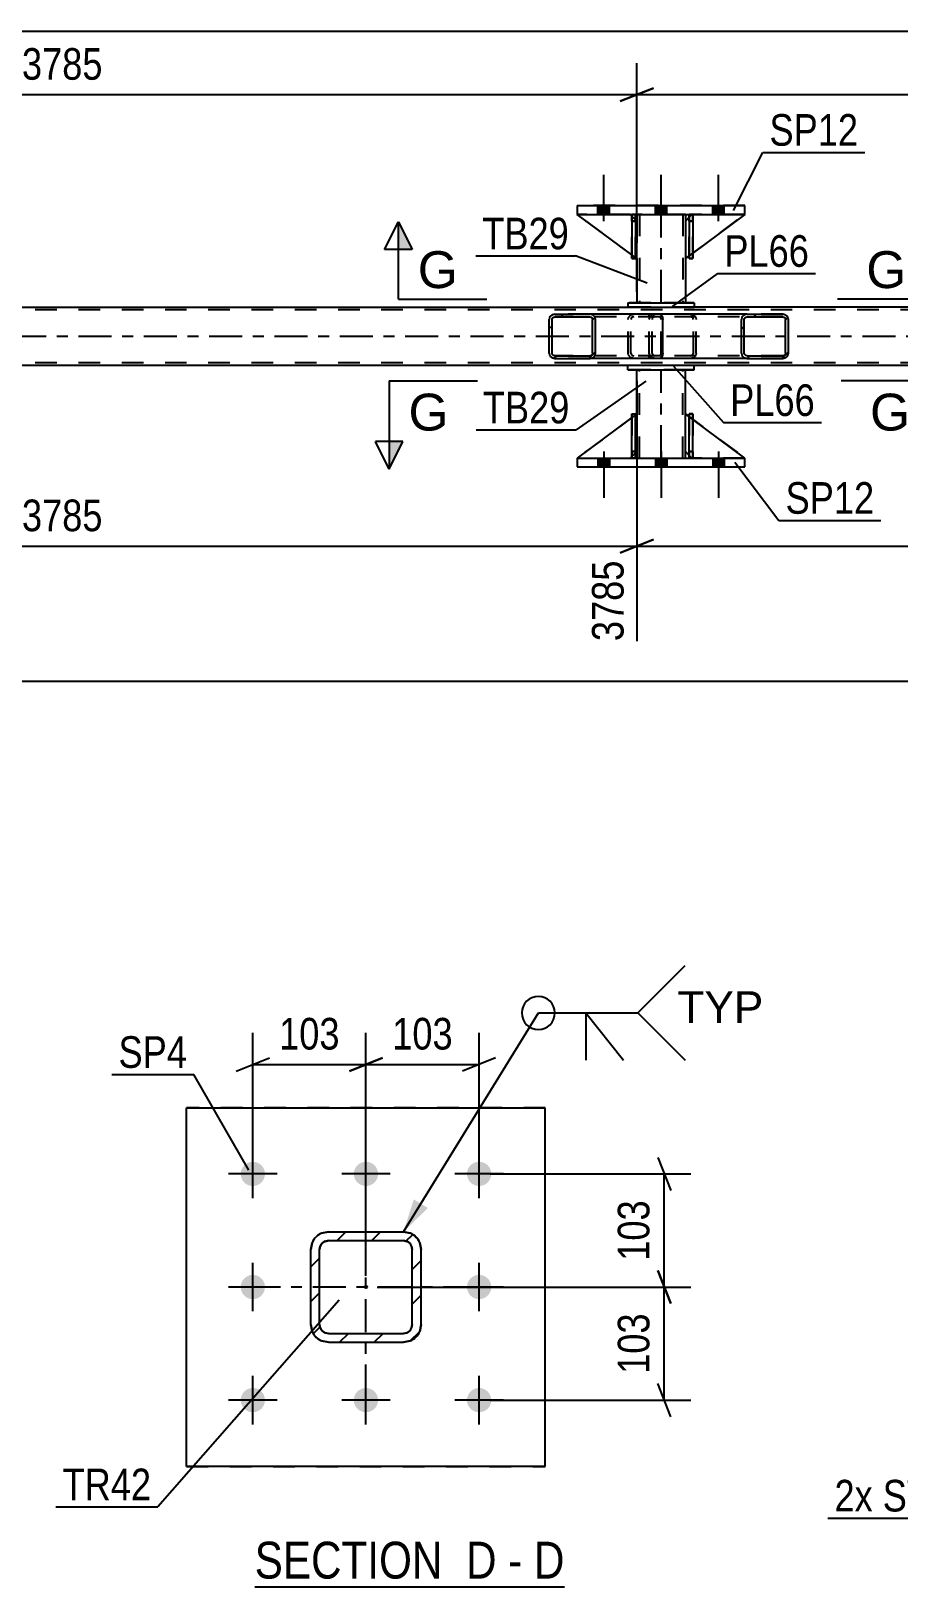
# Model space of a CAD drawing. Header units: millimetres. Extents: x 0 to 841, y 0 to 594.
# Drawn here: x 98.9 to 177.6, y 152.2 to 293.2 of the extents above; entities that cross this region are included whole.
import ezdxf

# ---------------------------------------------------------------- set-up
doc = ezdxf.new("R2010")
doc.units = ezdxf.units.MM
doc.linetypes.add('DXK_LINE_DOT2', pattern=[3.9198, 1.9599, -1.9599])
doc.linetypes.add('DXK_LINE_DOT3', pattern=[5.9187, 2.979, -0.9799, 0.9799, -0.9799])
doc.styles.add('Arial', font='arial.ttf', dxfattribs={"height": 0.2})
doc.styles.add('Arial Narrow', font='ARIALN.TTF', dxfattribs={"height": 0.2})

# ---------------------------------------------------------------- blocks, each defined once
blk = doc.blocks.new('Unknown-232924665-14 - 5105')
at = {"color": 6, "linetype": 'Continuous'}
blk.add_line((119.19, 152.22), (147.26, 152.22), dxfattribs=at)
at = {"color": 0, "linetype": 'Continuous'}
for points in [[(137.29, 152.97), (137.29, 156.47), (119.19, 156.47), (119.19, 152.97)], [(141.11, 152.97), (141.11, 156.47), (138.34, 156.47), (138.34, 152.97)], [(143.44, 152.97), (143.44, 156.47), (142.16, 156.47), (142.16, 152.97)], [(147.26, 152.97), (147.26, 156.47), (144.49, 156.47), (144.49, 152.97)]]:
    blk.add_wipeout(points, dxfattribs=at)
at = {"color": 7, "linetype": 'Continuous', "style": 'Arial Narrow'}
for s, p in [('SECTION ', (119.19, 152.97)), ('D', (138.34, 152.97)), ('D', (144.49, 152.97)), ('-', (142.16, 152.97))]:
    blk.add_text(s, height=3.34, dxfattribs=at).set_placement(p)
blk = doc.blocks.new('Bolt-232924665-3482 - 3479')
at = {"linetype": 'Continuous'}
for points in [[(151.33, 254.5), (150.29, 254.5), (150.29, 253.7), (151.33, 253.7)], [(151.33, 254.5), (150.29, 254.5), (150.29, 253.7), (151.33, 253.7)], [(151.33, 254.5), (150.29, 254.5), (150.29, 253.7), (151.33, 253.7)], [(156.53, 254.5), (155.49, 254.5), (155.49, 253.7), (156.53, 253.7)], [(156.53, 254.5), (155.49, 254.5), (155.49, 253.7), (156.53, 253.7)], [(161.73, 254.5), (160.69, 254.5), (160.69, 253.7), (161.73, 253.7)], [(161.73, 254.5), (160.69, 254.5), (160.69, 253.7), (161.73, 253.7)], [(161.73, 254.5), (160.69, 254.5), (160.69, 253.7), (161.73, 253.7)]]:
    blk.add_hatch(color=1, dxfattribs=at).paths.add_polyline_path(points)
at = {"color": 1, "linetype": 'Continuous'}
for p, q in [((150.29, 254.5), (150.29, 253.7)), ((150.29, 254.5), (150.29, 253.7)), ((150.29, 254.5), (150.29, 253.7)), ((150.81, 255.1), (150.81, 250.9)), ((150.81, 255.1), (150.81, 250.9)), ((150.81, 255.1), (150.81, 250.9)), ((151.33, 254.5), (151.33, 253.7)), ((151.33, 254.5), (151.33, 253.7)), ((151.33, 254.5), (151.33, 253.7)), ((155.49, 254.5), (155.49, 253.7)), ((155.49, 254.5), (155.49, 253.7)), ((156.01, 255.1), (156.01, 250.9)), ((156.01, 255.1), (156.01, 250.9)), ((156.53, 254.5), (156.53, 253.7)), ((156.53, 254.5), (156.53, 253.7)), ((160.69, 254.5), (160.69, 253.7)), ((160.69, 254.5), (160.69, 253.7)), ((160.69, 254.5), (160.69, 253.7)), ((161.21, 255.1), (161.21, 250.9)), ((161.21, 255.1), (161.21, 250.9)), ((161.21, 255.1), (161.21, 250.9)), ((161.73, 254.5), (161.73, 253.7)), ((161.73, 254.5), (161.73, 253.7)), ((161.73, 254.5), (161.73, 253.7))]:
    blk.add_line(p, q, dxfattribs=at)
blk = doc.blocks.new('Bolt-232924665-3483 - 3479')
at = {"linetype": 'Continuous'}
for points in [[(150.29, 276.58), (151.33, 276.58), (151.33, 277.38), (150.29, 277.38)], [(150.29, 276.58), (151.33, 276.58), (151.33, 277.38), (150.29, 277.38)], [(150.29, 276.58), (151.33, 276.58), (151.33, 277.38), (150.29, 277.38)], [(155.49, 276.58), (156.53, 276.58), (156.53, 277.38), (155.49, 277.38)], [(155.49, 276.58), (156.53, 276.58), (156.53, 277.38), (155.49, 277.38)], [(160.69, 276.58), (161.73, 276.58), (161.73, 277.38), (160.69, 277.38)], [(160.69, 276.58), (161.73, 276.58), (161.73, 277.38), (160.69, 277.38)], [(160.69, 276.58), (161.73, 276.58), (161.73, 277.38), (160.69, 277.38)]]:
    blk.add_hatch(color=1, dxfattribs=at).paths.add_polyline_path(points)
at = {"color": 1, "linetype": 'Continuous'}
for p, q in [((150.81, 275.98), (150.81, 280.18)), ((150.81, 275.98), (150.81, 280.18)), ((150.81, 275.98), (150.81, 280.18)), ((156.01, 275.98), (156.01, 280.18)), ((156.01, 275.98), (156.01, 280.18)), ((161.21, 275.98), (161.21, 280.18)), ((161.21, 275.98), (161.21, 280.18)), ((161.21, 275.98), (161.21, 280.18)), ((150.29, 276.58), (150.29, 277.38)), ((150.29, 276.58), (150.29, 277.38)), ((150.29, 276.58), (150.29, 277.38)), ((151.33, 276.58), (151.33, 277.38)), ((151.33, 276.58), (151.33, 277.38)), ((151.33, 276.58), (151.33, 277.38)), ((155.49, 276.58), (155.49, 277.38)), ((155.49, 276.58), (155.49, 277.38)), ((156.53, 276.58), (156.53, 277.38)), ((156.53, 276.58), (156.53, 277.38)), ((160.69, 276.58), (160.69, 277.38)), ((160.69, 276.58), (160.69, 277.38)), ((160.69, 276.58), (160.69, 277.38)), ((161.73, 276.58), (161.73, 277.38)), ((161.73, 276.58), (161.73, 277.38)), ((161.73, 276.58), (161.73, 277.38))]:
    blk.add_line(p, q, dxfattribs=at)
blk = doc.blocks.new('Part-232924665-3693 - 3479')
at = {"linetype": 'Continuous'}
h = blk.add_hatch(dxfattribs=at)
h.set_pattern_fill('', scale=0.7, style=0, pattern_type=0)
h.set_pattern_definition([(45, (167.5049, 267.2436), (-1.57154, 1.57154), [])])
h.paths.add_polyline_path([(167.54, 267.06), (167.5, 267.24), (167.39, 267.4), (167.23, 267.5), (167.03, 267.54), (163.8, 267.54), (163.6, 267.5), (163.44, 267.4), (163.33, 267.24), (163.29, 267.06), (163.29, 264.02), (163.33, 263.84), (163.44, 263.68), (163.6, 263.58), (163.8, 263.54), (167.03, 263.54), (167.23, 263.58), (167.39, 263.68), (167.5, 263.84), (167.54, 264.02)])
h.paths.add_polyline_path([(167.27, 263.93), (167.21, 263.85), (167.13, 263.8), (167.03, 263.78), (163.8, 263.78), (163.7, 263.8), (163.62, 263.85), (163.56, 263.93), (163.54, 264.02), (163.54, 267.06), (163.56, 267.15), (163.62, 267.23), (163.7, 267.28), (163.8, 267.3), (167.03, 267.3), (167.13, 267.28), (167.21, 267.23), (167.27, 267.15), (167.29, 267.06), (167.29, 264.02)])
at = {"color": 7, "linetype": 'DXK_LINE_DOT2'}
for p, q in [((154.94, 267.06), (154.98, 267.24)), ((154.94, 264.02), (154.94, 267.06)), ((155.21, 267.15), (155.19, 267.06)), ((155.19, 264.02), (155.19, 267.06)), ((155.27, 267.23), (155.21, 267.15)), ((155.25, 267.5), (155.45, 267.54)), ((155.35, 267.28), (155.27, 267.23)), ((155.45, 267.3), (155.35, 267.28)), ((155.89, 267.54), (155.45, 267.54)), ((167.03, 267.3), (155.45, 267.3)), ((158.68, 267.54), (158.88, 267.5)), ((158.78, 267.28), (158.68, 267.3)), ((158.86, 267.23), (158.78, 267.28)), ((158.92, 267.15), (158.86, 267.23)), ((158.94, 267.06), (158.92, 267.15)), ((158.94, 264.02), (158.94, 267.06)), ((159.16, 267.24), (159.19, 267.06)), ((159.19, 264.02), (159.19, 267.06)), ((167.03, 267.54), (163.8, 267.54)), ((154.98, 263.84), (154.94, 264.02)), ((155.19, 264.02), (155.21, 263.93)), ((155.21, 263.93), (155.27, 263.85)), ((155.27, 263.85), (155.35, 263.8)), ((155.35, 263.8), (155.45, 263.78)), ((167.03, 263.78), (155.45, 263.78)), ((158.68, 263.78), (158.78, 263.8)), ((158.78, 263.8), (158.86, 263.85)), ((158.86, 263.85), (158.92, 263.93)), ((158.92, 263.93), (158.94, 264.02)), ((159.19, 264.02), (159.16, 263.84)), ((155.45, 263.54), (155.25, 263.58)), ((155.89, 263.54), (155.45, 263.54)), ((158.88, 263.58), (158.68, 263.54)), ((167.03, 263.54), (163.8, 263.54))]:
    blk.add_line(p, q, dxfattribs=at)
at = {"color": 2, "linetype": 'Continuous'}
for p, q in [((163.8, 267.54), (155.89, 267.54)), ((163.33, 267.24), (163.29, 267.06)), ((163.29, 264.02), (163.29, 267.06)), ((163.54, 267.06), (163.56, 267.15)), ((163.54, 264.02), (163.54, 267.06)), ((163.56, 267.15), (163.62, 267.23)), ((163.8, 267.54), (163.6, 267.5)), ((163.62, 267.23), (163.7, 267.28)), ((163.7, 267.28), (163.8, 267.3)), ((163.8, 267.54), (167.03, 267.54)), ((163.8, 267.3), (167.03, 267.3)), ((167.23, 267.5), (167.03, 267.54)), ((167.03, 267.3), (167.13, 267.28)), ((167.13, 267.28), (167.21, 267.23)), ((167.21, 267.23), (167.27, 267.15)), ((167.27, 267.15), (167.29, 267.06)), ((167.29, 264.02), (167.29, 267.06)), ((167.54, 267.06), (167.5, 267.24)), ((167.54, 264.02), (167.54, 267.06)), ((163.29, 264.02), (163.33, 263.84)), ((163.56, 263.93), (163.54, 264.02)), ((163.62, 263.85), (163.56, 263.93)), ((163.7, 263.8), (163.62, 263.85)), ((163.8, 263.78), (163.7, 263.8)), ((163.8, 263.78), (167.03, 263.78)), ((167.13, 263.8), (167.03, 263.78)), ((167.21, 263.85), (167.13, 263.8)), ((167.27, 263.93), (167.21, 263.85)), ((167.29, 264.02), (167.27, 263.93)), ((167.5, 263.84), (167.54, 264.02)), ((163.8, 263.54), (155.89, 263.54)), ((163.6, 263.58), (163.8, 263.54)), ((163.8, 263.54), (167.03, 263.54)), ((167.03, 263.54), (167.23, 263.58))]:
    blk.add_line(p, q, dxfattribs=at)
at = {"color": 7, "linetype": 'DXK_LINE_DOT2'}
for centre, start, end in [((155.43, 267.04), 110.7583, 155.68), ((158.7, 267.04), 24.32, 69.2417), ((155.43, 264.04), 204.32, 249.2417), ((158.7, 264.04), 290.7583, 335.68)]:
    blk.add_arc(centre, 0.496, start, end, dxfattribs=at)
at = {"color": 2, "linetype": 'Continuous'}
for centre, start, end in [((163.78, 267.04), 110.7583, 155.68), ((167.05, 267.04), 24.32, 69.2417), ((163.78, 264.04), 204.32, 249.2417), ((167.05, 264.04), 290.7583, 335.68)]:
    blk.add_arc(centre, 0.496, start, end, dxfattribs=at)
blk = doc.blocks.new('Part-232924665-3573 - 3479')
at = {"color": 2, "linetype": 'Continuous'}
for p, q in [((61.8, 268.18), (153.01, 268.18)), ((323.28, 268.18), (159.01, 268.18)), ((578.69, 262.9), (61.8, 262.9))]:
    blk.add_line(p, q, dxfattribs=at)
at = {"color": 7, "linetype": 'DXK_LINE_DOT2'}
for p, q in [((724.51, 267.94), (61.8, 267.94)), ((159.01, 268.18), (153.01, 268.18)), ((724.51, 263.14), (61.8, 263.14))]:
    blk.add_line(p, q, dxfattribs=at)
at = {"color": 7, "linetype": 'DXK_LINE_DOT3'}
blk.add_line((61.8, 265.54), (724.17, 265.54), dxfattribs=at)
blk = doc.blocks.new('Part-232924665-3684 - 3479')
at = {"color": 7, "linetype": 'DXK_LINE_DOT2'}
for p, q in [((153.36, 275.98), (153.36, 276.58)), ((153.36, 276.58), (153.36, 276.58)), ((153.36, 276.58), (153.36, 272.58)), ((153.68, 276.58), (153.36, 276.58)), ((153.68, 275.98), (153.68, 276.58)), ((153.68, 272.58), (153.68, 276.58)), ((153.36, 272.58), (153.36, 275.98)), ((153.36, 275.98), (153.68, 275.98)), ((153.68, 275.98), (153.68, 272.58)), ((153.36, 272.58), (153.68, 272.58))]:
    blk.add_line(p, q, dxfattribs=at)
blk = doc.blocks.new('Part-232924665-3685 - 3479')
at = {"color": 2, "linetype": 'Continuous'}
for p, q in [((158.88, 276.58), (158.56, 276.58)), ((158.56, 276.58), (158.56, 272.58)), ((158.88, 276.58), (158.88, 276.58)), ((158.88, 276.58), (158.88, 272.58)), ((158.88, 272.58), (158.56, 272.58))]:
    blk.add_line(p, q, dxfattribs=at)
at = {"color": 7, "linetype": 'DXK_LINE_DOT2'}
for p, q in [((158.56, 275.98), (158.56, 276.58)), ((158.88, 275.98), (158.88, 276.58)), ((158.88, 276.58), (158.88, 276.58)), ((158.88, 275.98), (158.56, 275.98)), ((158.56, 275.98), (158.56, 272.58)), ((158.88, 272.58), (158.88, 275.98))]:
    blk.add_line(p, q, dxfattribs=at)
blk = doc.blocks.new('Part-232924665-3686 - 3479')
at = {"color": 2, "linetype": 'Continuous'}
for p, q in [((153.68, 276.58), (153.36, 276.58)), ((153.36, 276.58), (153.36, 272.58)), ((153.68, 276.58), (153.68, 276.58)), ((153.68, 276.58), (153.68, 272.58)), ((153.68, 272.58), (153.36, 272.58))]:
    blk.add_line(p, q, dxfattribs=at)
at = {"color": 7, "linetype": 'DXK_LINE_DOT2'}
for p, q in [((153.36, 275.98), (153.36, 276.58)), ((153.68, 275.98), (153.68, 276.58)), ((153.68, 276.58), (153.68, 276.58)), ((153.68, 275.98), (153.36, 275.98)), ((153.36, 275.98), (153.36, 272.58)), ((153.68, 272.58), (153.68, 275.98))]:
    blk.add_line(p, q, dxfattribs=at)
blk = doc.blocks.new('Part-232924665-3687 - 3479')
at = {"color": 7, "linetype": 'DXK_LINE_DOT2'}
for p, q in [((153.81, 272.58), (148.41, 276.58)), ((148.41, 276.58), (153.21, 276.58)), ((153.21, 276.58), (153.81, 275.98)), ((153.81, 275.98), (153.21, 276.58)), ((153.81, 275.98), (153.81, 272.58)), ((153.81, 275.98), (153.81, 275.98)), ((153.81, 275.98), (153.81, 272.58))]:
    blk.add_line(p, q, dxfattribs=at)
blk = doc.blocks.new('Part-232924665-3688 - 3479')
at = {"color": 2, "linetype": 'Continuous'}
for p, q in [((153.36, 272.91), (148.41, 276.58)), ((153.36, 276.43), (153.21, 276.58)), ((153.81, 275.98), (153.68, 276.11)), ((153.81, 275.98), (153.81, 275.98)), ((153.81, 272.58), (153.81, 275.98)), ((153.68, 272.67), (153.81, 272.58)), ((153.81, 272.58), (153.81, 272.58))]:
    blk.add_line(p, q, dxfattribs=at)
at = {"color": 7, "linetype": 'DXK_LINE_DOT2'}
for p, q in [((153.21, 276.58), (148.41, 276.58)), ((153.21, 276.58), (153.81, 275.98)), ((153.68, 276.11), (153.36, 276.43)), ((153.81, 275.98), (153.81, 272.58)), ((153.68, 272.67), (153.36, 272.91))]:
    blk.add_line(p, q, dxfattribs=at)
blk = doc.blocks.new('Part-232924665-3689 - 3479')
at = {"color": 7, "linetype": 'DXK_LINE_DOT2'}
for p, q in [((158.81, 276.58), (158.21, 275.98)), ((158.21, 272.58), (163.61, 276.58)), ((163.61, 276.58), (158.81, 276.58)), ((158.21, 275.98), (158.21, 272.58))]:
    blk.add_line(p, q, dxfattribs=at)
blk = doc.blocks.new('Part-232924665-3695 - 3479')
at = {"linetype": 'Continuous'}
h = blk.add_hatch(dxfattribs=at)
h.set_pattern_fill('', scale=0.7, style=0, pattern_type=0)
h.set_pattern_definition([(45, (150.0266, 267.2436), (-1.57154, 1.57154), [])])
h.paths.add_polyline_path([(150.06, 267.06), (150.03, 267.24), (149.92, 267.4), (149.75, 267.5), (149.56, 267.54), (146.38, 267.54), (146.19, 267.5), (146.02, 267.4), (145.91, 267.24), (145.88, 267.06), (145.88, 264.02), (145.91, 263.84), (146.02, 263.68), (146.19, 263.58), (146.38, 263.54), (149.56, 263.54), (149.75, 263.58), (149.92, 263.68), (150.03, 263.84), (150.06, 264.02)])
h.paths.add_polyline_path([(149.79, 263.93), (149.74, 263.85), (149.66, 263.8), (149.56, 263.78), (146.38, 263.78), (146.28, 263.8), (146.2, 263.85), (146.15, 263.93), (146.13, 264.02), (146.13, 267.06), (146.15, 267.15), (146.2, 267.23), (146.28, 267.28), (146.38, 267.3), (149.56, 267.3), (149.66, 267.28), (149.74, 267.23), (149.79, 267.15), (149.81, 267.06), (149.81, 264.02)])
at = {"color": 2, "linetype": 'Continuous'}
for p, q in [((145.91, 267.24), (145.88, 267.06)), ((145.88, 264.02), (145.88, 267.06)), ((146.13, 267.06), (146.15, 267.15)), ((146.13, 264.02), (146.13, 267.06)), ((146.15, 267.15), (146.2, 267.23)), ((146.38, 267.54), (146.19, 267.5)), ((146.2, 267.23), (146.28, 267.28)), ((146.28, 267.28), (146.38, 267.3)), ((146.38, 267.54), (149.56, 267.54)), ((146.38, 267.3), (149.56, 267.3)), ((155.89, 267.54), (149.56, 267.54)), ((149.75, 267.5), (149.56, 267.54)), ((149.56, 267.3), (149.66, 267.28)), ((149.66, 267.28), (149.74, 267.23)), ((149.74, 267.23), (149.79, 267.15)), ((149.79, 267.15), (149.81, 267.06)), ((149.81, 264.02), (149.81, 267.06)), ((150.06, 267.06), (150.03, 267.24)), ((150.06, 264.02), (150.06, 267.06)), ((155.89, 267.54), (156, 267.5)), ((156, 267.5), (156.09, 267.4)), ((156.09, 267.4), (156.14, 267.24)), ((156.14, 267.24), (156.16, 267.06)), ((156.16, 264.02), (156.16, 267.06)), ((145.88, 264.02), (145.91, 263.84)), ((146.15, 263.93), (146.13, 264.02)), ((146.2, 263.85), (146.15, 263.93)), ((146.28, 263.8), (146.2, 263.85)), ((146.38, 263.78), (146.28, 263.8)), ((146.38, 263.78), (149.56, 263.78)), ((149.66, 263.8), (149.56, 263.78)), ((149.74, 263.85), (149.66, 263.8)), ((149.79, 263.93), (149.74, 263.85)), ((149.81, 264.02), (149.79, 263.93)), ((150.03, 263.84), (150.06, 264.02)), ((156.09, 263.68), (156, 263.58)), ((156.14, 263.84), (156.09, 263.68)), ((156.16, 264.02), (156.14, 263.84)), ((146.19, 263.58), (146.38, 263.54)), ((146.38, 263.54), (149.56, 263.54)), ((149.56, 263.54), (149.75, 263.58)), ((155.89, 263.54), (149.56, 263.54)), ((156, 263.58), (155.89, 263.54))]:
    blk.add_line(p, q, dxfattribs=at)
at = {"color": 7, "linetype": 'DXK_LINE_DOT2'}
for p, q in [((149.56, 267.54), (146.38, 267.54)), ((155.89, 267.3), (146.38, 267.3)), ((153.03, 267.06), (153.06, 267.24)), ((153.03, 264.02), (153.03, 267.06)), ((153.3, 267.15), (153.28, 267.06)), ((153.28, 264.02), (153.28, 267.06)), ((153.35, 267.23), (153.3, 267.15)), ((153.34, 267.5), (153.53, 267.54)), ((153.43, 267.28), (153.35, 267.23)), ((153.53, 267.3), (153.43, 267.28)), ((154.94, 267.3), (154.94, 267.54)), ((155.95, 267.28), (155.89, 267.3)), ((155.99, 267.23), (155.95, 267.28)), ((156.02, 267.15), (155.99, 267.23)), ((156.03, 267.06), (156.02, 267.15)), ((156.03, 264.02), (156.03, 267.06)), ((155.89, 263.78), (146.38, 263.78)), ((153.06, 263.84), (153.03, 264.02)), ((153.28, 264.02), (153.3, 263.93)), ((153.3, 263.93), (153.35, 263.85)), ((153.35, 263.85), (153.37, 263.84)), ((153.37, 263.84), (153.43, 263.8)), ((153.43, 263.8), (153.53, 263.78)), ((154.94, 263.54), (154.94, 263.78)), ((155.89, 263.78), (155.95, 263.8)), ((155.95, 263.8), (155.99, 263.85)), ((155.99, 263.85), (156.02, 263.93)), ((156.02, 263.93), (156.03, 264.02)), ((149.56, 263.54), (146.38, 263.54)), ((153.53, 263.54), (153.34, 263.58))]:
    blk.add_line(p, q, dxfattribs=at)
at = {"color": 2, "linetype": 'Continuous'}
for centre, start, end in [((146.36, 267.04), 111.1941, 156.1506), ((149.58, 267.04), 23.8494, 68.8059), ((146.36, 264.04), 203.8494, 248.8059), ((149.58, 264.04), 291.1941, 336.1506)]:
    blk.add_arc(centre, 0.492, start, end, dxfattribs=at)
at = {"color": 7, "linetype": 'DXK_LINE_DOT2'}
for centre, start, end in [((153.51, 267.04), 111.1941, 156.1506), ((153.51, 264.04), 203.8494, 248.8059)]:
    blk.add_arc(centre, 0.492, start, end, dxfattribs=at)
blk = doc.blocks.new('Part-232924665-3731 - 3479')
at = {"color": 2, "linetype": 'Continuous'}
for p, q in [((158.56, 276.33), (158.21, 275.98)), ((163.61, 276.58), (158.88, 273.08)), ((158.21, 275.98), (158.21, 272.58)), ((158.56, 272.84), (158.21, 272.58))]:
    blk.add_line(p, q, dxfattribs=at)
at = {"color": 7, "linetype": 'DXK_LINE_DOT2'}
for p, q in [((158.81, 276.58), (158.56, 276.33)), ((163.61, 276.58), (158.81, 276.58)), ((158.88, 273.08), (158.56, 272.84))]:
    blk.add_line(p, q, dxfattribs=at)
blk = doc.blocks.new('Part-232924665-3732 - 3479')
at = {"color": 7, "linetype": 'DXK_LINE_DOT2'}
for p, q in [((158.88, 258.5), (158.56, 258.5)), ((158.56, 255.1), (158.56, 258.5)), ((158.56, 258.5), (158.56, 254.5)), ((158.88, 258.5), (158.88, 255.1)), ((158.88, 254.5), (158.88, 258.5)), ((158.88, 255.1), (158.56, 255.1)), ((158.56, 254.5), (158.56, 255.1)), ((158.88, 254.5), (158.56, 254.5)), ((158.88, 255.1), (158.88, 254.5)), ((158.88, 254.5), (158.88, 254.5))]:
    blk.add_line(p, q, dxfattribs=at)
blk = doc.blocks.new('Part-232924665-3733 - 3479')
at = {"color": 7, "linetype": 'DXK_LINE_DOT2'}
for p, q in [((153.36, 258.5), (153.68, 258.5)), ((153.36, 255.1), (153.36, 258.5)), ((153.36, 258.5), (153.36, 254.5)), ((153.68, 258.5), (153.68, 255.1)), ((153.68, 254.5), (153.68, 258.41)), ((153.68, 255.1), (153.36, 255.1)), ((153.36, 254.5), (153.36, 255.1)), ((153.68, 254.5), (153.36, 254.5)), ((153.68, 255.1), (153.68, 254.5)), ((153.68, 254.5), (153.68, 254.5))]:
    blk.add_line(p, q, dxfattribs=at)
blk = doc.blocks.new('Part-232924665-3734 - 3479')
at = {"color": 2, "linetype": 'Continuous'}
for p, q in [((158.56, 254.5), (158.56, 258.5)), ((158.56, 258.5), (158.88, 258.5)), ((158.88, 254.5), (158.88, 258.5)), ((158.56, 254.5), (158.56, 254.5)), ((158.88, 254.5), (158.56, 254.5))]:
    blk.add_line(p, q, dxfattribs=at)
at = {"color": 7, "linetype": 'DXK_LINE_DOT2'}
for p, q in [((158.56, 258.5), (158.56, 255.1)), ((158.88, 255.1), (158.88, 258.5)), ((158.56, 255.1), (158.56, 254.5)), ((158.56, 255.1), (158.88, 255.1)), ((158.88, 254.5), (158.88, 255.1)), ((158.88, 254.5), (158.88, 254.5))]:
    blk.add_line(p, q, dxfattribs=at)
blk = doc.blocks.new('Part-232924665-3735 - 3479')
at = {"color": 2, "linetype": 'Continuous'}
for p, q in [((153.36, 254.5), (153.36, 258.5)), ((153.36, 258.5), (153.68, 258.5)), ((153.68, 254.5), (153.68, 258.5)), ((153.36, 254.5), (153.36, 254.5)), ((153.68, 254.5), (153.36, 254.5))]:
    blk.add_line(p, q, dxfattribs=at)
at = {"color": 7, "linetype": 'DXK_LINE_DOT2'}
for p, q in [((153.36, 258.5), (153.36, 255.1)), ((153.68, 255.1), (153.68, 258.5)), ((153.36, 255.1), (153.36, 254.5)), ((153.36, 255.1), (153.68, 255.1)), ((153.68, 254.5), (153.68, 255.1)), ((153.68, 254.5), (153.68, 254.5))]:
    blk.add_line(p, q, dxfattribs=at)
blk = doc.blocks.new('Part-232924665-3736 - 3479')
at = {"color": 7, "linetype": 'DXK_LINE_DOT2'}
for p, q in [((153.81, 258.5), (148.41, 254.5)), ((153.81, 255.1), (153.81, 258.5)), ((153.81, 258.5), (153.81, 255.1)), ((148.41, 254.5), (153.21, 254.5)), ((153.21, 254.5), (153.81, 255.1)), ((153.81, 255.1), (153.21, 254.5)), ((153.81, 255.1), (153.81, 255.1))]:
    blk.add_line(p, q, dxfattribs=at)
blk = doc.blocks.new('Part-232924665-3742 - 3479')
at = {"color": 2, "linetype": 'Continuous'}
for p, q in [((153.36, 258.17), (148.41, 254.5)), ((153.81, 258.5), (153.68, 258.41)), ((153.81, 255.1), (153.81, 258.5)), ((153.36, 254.65), (153.21, 254.5)), ((153.81, 255.1), (153.68, 254.97)), ((153.81, 255.1), (153.81, 255.1))]:
    blk.add_line(p, q, dxfattribs=at)
at = {"color": 7, "linetype": 'DXK_LINE_DOT2'}
for p, q in [((153.68, 258.41), (153.36, 258.17)), ((153.81, 255.1), (153.81, 258.5)), ((148.41, 254.5), (153.21, 254.5)), ((153.81, 255.1), (153.21, 254.5)), ((153.68, 254.97), (153.36, 254.65))]:
    blk.add_line(p, q, dxfattribs=at)
blk = doc.blocks.new('Part-232924665-3743 - 3479')
at = {"color": 7, "linetype": 'DXK_LINE_DOT2'}
for p, q in [((158.21, 255.1), (158.21, 258.5)), ((158.21, 258.5), (163.61, 254.5)), ((158.81, 254.5), (158.21, 255.1)), ((163.61, 254.5), (158.81, 254.5))]:
    blk.add_line(p, q, dxfattribs=at)
blk = doc.blocks.new('Part-232924665-3744 - 3479')
at = {"color": 2, "linetype": 'Continuous'}
for p, q in [((158.21, 255.1), (158.21, 258.5)), ((158.56, 258.24), (158.21, 258.5)), ((163.61, 254.5), (158.88, 258)), ((158.56, 254.75), (158.21, 255.1))]:
    blk.add_line(p, q, dxfattribs=at)
at = {"color": 7, "linetype": 'DXK_LINE_DOT2'}
for p, q in [((158.88, 258), (158.56, 258.24)), ((158.81, 254.5), (158.56, 254.75)), ((163.61, 254.5), (158.81, 254.5)), ((163.61, 254.5), (163.61, 254.5)), ((163.61, 254.5), (163.61, 254.5))]:
    blk.add_line(p, q, dxfattribs=at)
blk = doc.blocks.new('Part-232924665-3749 - 3479')
at = {"color": 2, "linetype": 'Continuous'}
for p, q in [((148.41, 254.5), (148.41, 253.7)), ((148.41, 254.5), (163.61, 254.5)), ((163.61, 253.7), (163.61, 254.5)), ((148.41, 253.7), (163.61, 253.7))]:
    blk.add_line(p, q, dxfattribs=at)
at = {"color": 7, "linetype": 'DXK_LINE_DOT2'}
for p, q in [((148.41, 254.5), (163.61, 254.5)), ((148.41, 253.7), (163.61, 253.7))]:
    blk.add_line(p, q, dxfattribs=at)
blk = doc.blocks.new('Part-232924665-3754 - 3479')
at = {"color": 2, "linetype": 'Continuous'}
for p, q in [((148.41, 277.38), (163.61, 277.38)), ((148.41, 277.38), (148.41, 276.58)), ((148.41, 276.58), (163.61, 276.58)), ((163.61, 276.58), (163.61, 277.38))]:
    blk.add_line(p, q, dxfattribs=at)
at = {"color": 7, "linetype": 'DXK_LINE_DOT2'}
for p, q in [((163.61, 277.38), (148.41, 277.38)), ((148.41, 276.58), (163.61, 276.58))]:
    blk.add_line(p, q, dxfattribs=at)
blk = doc.blocks.new('Part-232924665-3770 - 3479')
at = {"color": 2, "linetype": 'Continuous'}
for p, q in [((153.81, 258.5), (153.81, 262.5)), ((158.21, 258.5), (158.21, 262.5)), ((153.81, 254.5), (153.81, 255.1)), ((158.21, 254.5), (158.21, 255.1))]:
    blk.add_line(p, q, dxfattribs=at)
at = {"color": 7, "linetype": 'DXK_LINE_DOT2'}
for p, q in [((158.21, 262.5), (153.81, 262.5)), ((154.05, 254.5), (154.05, 262.5)), ((157.97, 254.5), (157.97, 262.5)), ((153.81, 255.1), (153.81, 258.5)), ((158.21, 255.1), (158.21, 258.5)), ((153.81, 254.5), (158.21, 254.5))]:
    blk.add_line(p, q, dxfattribs=at)
at = {"color": 7, "linetype": 'DXK_LINE_DOT3'}
blk.add_line((156.01, 254.5), (156.01, 262.5), dxfattribs=at)
blk = doc.blocks.new('Part-232924665-3775 - 3479')
at = {"color": 2, "linetype": 'Continuous'}
for p, q in [((159.01, 262.9), (153.01, 262.9)), ((153.01, 262.5), (153.01, 262.9)), ((153.01, 262.5), (159.01, 262.5)), ((159.01, 262.5), (159.01, 262.9))]:
    blk.add_line(p, q, dxfattribs=at)
at = {"color": 7, "linetype": 'DXK_LINE_DOT2'}
for p, q in [((159.01, 262.9), (153.01, 262.9)), ((153.01, 262.9), (153.01, 262.9)), ((159.01, 262.5), (153.01, 262.5)), ((159.01, 262.9), (159.01, 262.9))]:
    blk.add_line(p, q, dxfattribs=at)
blk = doc.blocks.new('Part-232924665-3780 - 3479')
at = {"color": 2, "linetype": 'Continuous'}
for p, q in [((153.01, 268.58), (159.01, 268.58)), ((153.01, 268.58), (153.01, 268.18)), ((153.01, 268.18), (159.01, 268.18)), ((159.01, 268.58), (159.01, 268.18))]:
    blk.add_line(p, q, dxfattribs=at)
at = {"color": 7, "linetype": 'DXK_LINE_DOT2'}
for p, q in [((153.01, 268.58), (153.01, 268.58)), ((159.01, 268.58), (153.01, 268.58)), ((153.01, 268.18), (159.01, 268.18)), ((159.01, 268.58), (159.01, 268.58))]:
    blk.add_line(p, q, dxfattribs=at)
blk = doc.blocks.new('Part-232924665-3785 - 3479')
at = {"color": 2, "linetype": 'Continuous'}
for p, q in [((153.81, 276.58), (153.81, 275.98)), ((158.21, 276.58), (158.21, 275.98)), ((153.81, 272.58), (153.81, 268.58)), ((158.21, 272.58), (158.21, 268.58))]:
    blk.add_line(p, q, dxfattribs=at)
at = {"color": 7, "linetype": 'DXK_LINE_DOT2'}
for p, q in [((158.21, 276.58), (153.81, 276.58)), ((154.05, 276.58), (154.05, 268.58)), ((157.97, 276.58), (157.97, 268.58)), ((153.81, 275.98), (153.81, 272.58)), ((158.21, 275.98), (158.21, 272.58)), ((158.21, 268.58), (153.81, 268.58))]:
    blk.add_line(p, q, dxfattribs=at)
at = {"color": 7, "linetype": 'DXK_LINE_DOT3'}
blk.add_line((156.01, 268.58), (156.01, 276.58), dxfattribs=at)
blk = doc.blocks.new('Part-232924665-3788 - 3479')
at = {"color": 7, "linetype": 'DXK_LINE_DOT2'}
for p, q in [((158.56, 275.98), (158.56, 276.58)), ((158.56, 276.58), (158.56, 276.58)), ((158.56, 276.58), (158.56, 272.58)), ((158.88, 276.58), (158.56, 276.58)), ((158.88, 275.98), (158.88, 276.58)), ((158.88, 272.58), (158.88, 276.58)), ((158.56, 272.58), (158.56, 275.98)), ((158.56, 275.98), (158.88, 275.98)), ((158.88, 275.98), (158.88, 272.58)), ((158.56, 272.58), (158.88, 272.58))]:
    blk.add_line(p, q, dxfattribs=at)
blk = doc.blocks.new('Part-232924665-5224 - 5105')
at = {"color": 2, "linetype": 'Continuous'}
for p, q in [((113.02, 195.64), (145.52, 195.64)), ((113.02, 163.14), (113.02, 195.64)), ((145.52, 163.14), (145.52, 195.64)), ((145.52, 163.14), (113.02, 163.14))]:
    blk.add_line(p, q, dxfattribs=at)
at = {"color": 7, "linetype": 'DXK_LINE_DOT2'}
for p, q in [((145.52, 195.64), (113.02, 195.64)), ((113.02, 163.14), (145.52, 163.14))]:
    blk.add_line(p, q, dxfattribs=at)
blk = doc.blocks.new('Part-232924665-5225 - 5105')
at = {"linetype": 'Continuous'}
h = blk.add_hatch(dxfattribs=at)
h.set_pattern_fill('', scale=0.7, style=0, pattern_type=0)
h.set_pattern_definition([(45, (133.279, 174.507), (-1.57154, 1.57154), [])])
h.paths.add_polyline_path([(132.67, 174.39), (133.28, 174.51), (133.8, 174.85), (134.14, 175.37), (134.27, 175.99), (134.27, 182.79), (134.14, 183.4), (133.8, 183.92), (133.28, 184.26), (132.67, 184.39), (125.87, 184.39), (125.25, 184.26), (124.74, 183.92), (124.39, 183.4), (124.27, 182.79), (124.27, 175.99), (124.39, 175.37), (124.74, 174.85), (125.25, 174.51), (125.87, 174.39)])
h.paths.add_polyline_path([(125.87, 175.19), (125.56, 175.25), (125.3, 175.42), (125.13, 175.68), (125.07, 175.99), (125.07, 182.79), (125.13, 183.09), (125.3, 183.35), (125.56, 183.52), (125.87, 183.59), (132.67, 183.59), (132.97, 183.52), (133.23, 183.35), (133.41, 183.09), (133.47, 182.79), (133.47, 175.99), (133.41, 175.68), (133.23, 175.42), (132.97, 175.25), (132.67, 175.19)])
blk.add_hatch(color=30, dxfattribs=at).paths.add_polyline_path([(129.27, 179.29, -1), (129.27, 179.49, -1)])
at = {"color": 7, "linetype": 'DXK_LINE_DOT3'}
for p, q in [((129.27, 169.39), (129.27, 189.39)), ((139.27, 179.39), (119.27, 179.39))]:
    blk.add_line(p, q, dxfattribs=at)
at = {"color": 7, "linetype": 'DXK_LINE_DOT2'}
for p, q in [((124.27, 182.79), (124.39, 183.4)), ((125.25, 184.26), (125.87, 184.39)), ((125.87, 183.59), (125.56, 183.52)), ((125.87, 184.39), (132.67, 184.39)), ((125.87, 183.59), (132.67, 183.59)), ((132.67, 184.39), (133.28, 184.26)), ((132.97, 183.52), (132.67, 183.59)), ((134.14, 183.4), (134.27, 182.79)), ((124.27, 175.99), (124.27, 182.79)), ((125.13, 183.09), (125.07, 182.79)), ((125.07, 175.99), (125.07, 182.79)), ((133.47, 182.79), (133.41, 183.09)), ((133.47, 175.99), (133.47, 182.79)), ((134.27, 175.99), (134.27, 182.79)), ((124.39, 175.37), (124.27, 175.99)), ((125.07, 175.99), (125.13, 175.68)), ((125.56, 175.25), (125.87, 175.19)), ((125.87, 175.19), (132.67, 175.19)), ((132.67, 175.19), (132.97, 175.25)), ((133.41, 175.68), (133.47, 175.99)), ((134.27, 175.99), (134.14, 175.37)), ((125.87, 174.39), (125.25, 174.51)), ((125.87, 174.39), (132.67, 174.39)), ((133.28, 174.51), (132.67, 174.39))]:
    blk.add_line(p, q, dxfattribs=at)
at = {"color": 2, "linetype": 'Continuous'}
for p, q in [((124.39, 183.4), (124.27, 182.79)), ((125.87, 184.39), (125.25, 184.26)), ((125.56, 183.52), (125.87, 183.59)), ((125.87, 184.39), (132.67, 184.39)), ((125.87, 183.59), (132.67, 183.59)), ((133.28, 184.26), (132.67, 184.39)), ((132.67, 183.59), (132.97, 183.52)), ((134.27, 182.79), (134.14, 183.4)), ((124.27, 175.99), (124.27, 182.79)), ((125.07, 182.79), (125.13, 183.09)), ((125.07, 175.99), (125.07, 182.79)), ((133.41, 183.09), (133.47, 182.79)), ((133.47, 175.99), (133.47, 182.79)), ((134.27, 175.99), (134.27, 182.79)), ((124.27, 175.99), (124.39, 175.37)), ((125.13, 175.68), (125.07, 175.99)), ((125.87, 175.19), (125.56, 175.25)), ((125.87, 175.19), (132.67, 175.19)), ((132.97, 175.25), (132.67, 175.19)), ((133.47, 175.99), (133.41, 175.68)), ((134.14, 175.37), (134.27, 175.99)), ((125.25, 174.51), (125.87, 174.39)), ((125.87, 174.39), (132.67, 174.39)), ((132.67, 174.39), (133.28, 174.51))]:
    blk.add_line(p, q, dxfattribs=at)
at = {"color": 30, "linetype": 'DXK_LINE_DOT3'}
blk.add_line((129.27, 179.39), (129.27, 179.39), dxfattribs=at)
at = {"color": 30, "linetype": 'Continuous'}
blk.add_circle((129.27, 179.39), 0.1, dxfattribs=at)
at = {"color": 7, "linetype": 'DXK_LINE_DOT2'}
for centre, radius, start, end in [((125.87, 182.79), 1.6, 112.5, 157.5), ((125.87, 182.79), 0.8, 112.5, 157.5), ((132.67, 182.79), 0.8, 22.5, 67.5), ((132.67, 182.79), 1.6, 22.5, 67.5), ((125.87, 175.99), 1.6, 202.5, 247.5), ((125.87, 175.99), 0.8, 202.5, 247.5), ((132.67, 175.99), 0.8, 292.5, 337.5), ((132.67, 175.99), 1.6, 292.5, 337.5)]:
    blk.add_arc(centre, radius, start, end, dxfattribs=at)
at = {"color": 2, "linetype": 'Continuous'}
for centre, radius, start, end in [((125.87, 182.79), 1.6, 112.5, 157.5), ((125.87, 182.79), 0.8, 112.5, 157.5), ((132.67, 182.79), 0.8, 22.5, 67.5), ((132.67, 182.79), 1.6, 22.5, 67.5), ((125.87, 175.99), 1.6, 202.5, 247.5), ((125.87, 175.99), 0.8, 202.5, 247.5), ((132.67, 175.99), 0.8, 292.5, 337.5), ((132.67, 175.99), 1.6, 292.5, 337.5)]:
    blk.add_arc(centre, radius, start, end, dxfattribs=at)
blk = doc.blocks.new('Bolt-232924665-5262 - 5105')
at = {"linetype": 'Continuous'}
for points in [[(119.02, 188.54, -1), (119.02, 190.74, -1)], [(129.27, 188.54, -1), (129.27, 190.74, -1)], [(139.52, 188.54, -1), (139.52, 190.74, -1)], [(119.02, 178.29, -1), (119.02, 180.49, -1)], [(139.52, 178.29, -1), (139.52, 180.49, -1)], [(119.02, 168.04, -1), (119.02, 170.24, -1)], [(129.27, 168.04, -1), (129.27, 170.24, -1)], [(139.52, 168.04, -1), (139.52, 170.24, -1)]]:
    blk.add_hatch(color=1, dxfattribs=at).paths.add_polyline_path(points)
at = {"color": 1, "linetype": 'Continuous'}
for p, q in [((119.02, 187.44), (119.02, 191.84)), ((129.27, 187.44), (129.27, 191.84)), ((139.52, 187.44), (139.52, 191.84)), ((121.22, 189.64), (116.82, 189.64)), ((131.47, 189.64), (127.07, 189.64)), ((141.72, 189.64), (137.32, 189.64)), ((119.02, 177.19), (119.02, 181.59)), ((139.52, 177.19), (139.52, 181.59)), ((121.22, 179.39), (116.82, 179.39)), ((141.72, 179.39), (137.32, 179.39)), ((119.02, 166.94), (119.02, 171.34)), ((129.27, 166.94), (129.27, 171.34)), ((139.52, 166.94), (139.52, 171.34)), ((121.22, 169.14), (116.82, 169.14)), ((131.47, 169.14), (127.07, 169.14)), ((141.72, 169.14), (137.32, 169.14))]:
    blk.add_line(p, q, dxfattribs=at)
blk = doc.blocks.new('StraightDimension-232924665-29144 - 3479')
at = {"color": 7, "linetype": 'Continuous'}
for p, q in [((153.81, 269.58), (153.81, 290.29)), ((155.31, 288.04), (152.31, 286.84)), ((153.81, 287.44), (324.08, 287.44))]:
    blk.add_line(p, q, dxfattribs=at)
blk = doc.blocks.new('StraightDimension-232924665-29076 - 3479')
at = {"color": 7, "linetype": 'Continuous'}
for p, q in [((49.7, 261.9), (49.7, 243.4)), ((153.81, 261.5), (153.81, 237.92)), ((51.2, 247.13), (48.2, 245.93)), ((152.31, 245.93), (155.31, 247.13)), ((49.7, 246.53), (153.81, 246.53))]:
    blk.add_line(p, q, dxfattribs=at)
at = {"color": 0}
blk.add_wipeout([(106.01, 247.28), (106.01, 251.48), (97.5, 251.48), (97.5, 247.28)], dxfattribs=at)
at = {"color": 3, "style": 'Arial Narrow'}
blk.add_text('3785', height=2.863, dxfattribs=at).set_placement((98.1, 247.88))
at = {"color": 0, "linetype": 'Continuous'}
for points in [[(49.1, 245.83), (44.9, 245.83), (44.9, 242.8), (49.1, 242.8)], [(153.21, 245.83), (149.01, 245.83), (149.01, 237.32), (153.21, 237.32)]]:
    blk.add_wipeout(points, dxfattribs=at)
at = {"color": 3, "linetype": 'Continuous', "style": 'Arial Narrow'}
for s, height, p in [('0', 2.86, (48.5, 243.4)), ('3785', 2.863, (152.61, 237.92))]:
    blk.add_text(s, height=height, rotation=90.0002, dxfattribs=at).set_placement(p)
blk = doc.blocks.new('StraightDimension-232924665-17320 - 3479')
at = {"color": 7, "linetype": 'Continuous'}
blk.add_line((49.06, 234.3), (725.81, 234.3), dxfattribs=at)
blk = doc.blocks.new('StraightDimension-232924665-29075 - 3479')
at = {"color": 7, "linetype": 'Continuous'}
for p, q in [((153.81, 261.5), (153.81, 237.92)), ((155.31, 247.13), (152.31, 245.93)), ((153.81, 246.53), (324.08, 246.53))]:
    blk.add_line(p, q, dxfattribs=at)
blk = doc.blocks.new('StraightDimension-232924665-29145 - 3479')
at = {"color": 7, "linetype": 'Continuous'}
for p, q in [((49.7, 269.18), (49.7, 290.29)), ((153.81, 269.58), (153.81, 290.29)), ((51.2, 288.04), (48.2, 286.84)), ((152.31, 286.84), (155.31, 288.04)), ((49.7, 287.44), (153.81, 287.44))]:
    blk.add_line(p, q, dxfattribs=at)
at = {"color": 0}
blk.add_wipeout([(106.01, 288.19), (106.01, 292.39), (97.5, 292.39), (97.5, 288.19)], dxfattribs=at)
at = {"color": 3, "style": 'Arial Narrow'}
blk.add_text('3785', height=2.863, dxfattribs=at).set_placement((98.1, 288.79))
blk = doc.blocks.new('StraightDimension-232924665-29228 - 3479')
at = {"color": 7, "linetype": 'Continuous'}
blk.add_line((49.7, 293.19), (725.18, 293.19), dxfattribs=at)
blk = doc.blocks.new('StraightDimension-232924665-29371 - 5105')
at = {"color": 7, "linetype": 'Continuous'}
for p, q in [((155.7, 180.89), (156.9, 177.89)), ((130.27, 179.39), (158.7, 179.39)), ((156.3, 169.14), (156.3, 179.39)), ((156.9, 167.64), (155.7, 170.64)), ((140.52, 169.14), (158.7, 169.14))]:
    blk.add_line(p, q, dxfattribs=at)
at = {"color": 0}
blk.add_wipeout([(155.55, 177.6), (151.35, 177.6), (151.35, 170.92), (155.55, 170.92)], dxfattribs=at)
at = {"color": 3, "style": 'Arial Narrow'}
blk.add_text('103', height=2.863, rotation=90.0002, dxfattribs=at).set_placement((154.95, 171.52))
blk = doc.blocks.new('StraightDimension-232924665-29430 - 5105')
at = {"color": 7, "linetype": 'Continuous'}
for p, q in [((119.02, 190.64), (119.02, 202.41)), ((129.27, 180.39), (129.27, 202.41)), ((117.52, 198.96), (120.52, 200.16)), ((119.02, 199.56), (129.27, 199.56)), ((130.77, 200.16), (127.77, 198.96))]:
    blk.add_line(p, q, dxfattribs=at)
at = {"color": 0}
blk.add_wipeout([(127.48, 200.31), (127.48, 204.51), (120.8, 204.51), (120.8, 200.31)], dxfattribs=at)
at = {"color": 3, "style": 'Arial Narrow'}
blk.add_text('103', height=2.863, dxfattribs=at).set_placement((121.4, 200.91))
blk = doc.blocks.new('StraightDimension-232924665-29370 - 5105')
at = {"color": 7, "linetype": 'Continuous'}
for p, q in [((155.7, 191.14), (156.9, 188.14)), ((140.52, 189.64), (158.7, 189.64)), ((156.3, 179.39), (156.3, 189.64)), ((156.9, 177.89), (155.7, 180.89)), ((130.27, 179.39), (158.7, 179.39))]:
    blk.add_line(p, q, dxfattribs=at)
at = {"color": 0}
blk.add_wipeout([(155.55, 187.85), (151.35, 187.85), (151.35, 181.17), (155.55, 181.17)], dxfattribs=at)
at = {"color": 3, "style": 'Arial Narrow'}
blk.add_text('103', height=2.863, rotation=90.0002, dxfattribs=at).set_placement((154.95, 181.77))
blk = doc.blocks.new('StraightDimension-232924665-29429 - 5105')
at = {"color": 7, "linetype": 'Continuous'}
for p, q in [((129.27, 180.39), (129.27, 202.41)), ((139.52, 190.64), (139.52, 202.41)), ((127.77, 198.96), (130.77, 200.16)), ((129.27, 199.56), (139.52, 199.56)), ((141.02, 200.16), (138.02, 198.96))]:
    blk.add_line(p, q, dxfattribs=at)
at = {"color": 0}
blk.add_wipeout([(137.73, 200.31), (137.73, 204.51), (131.05, 204.51), (131.05, 200.31)], dxfattribs=at)
at = {"color": 3, "style": 'Arial Narrow'}
blk.add_text('103', height=2.863, dxfattribs=at).set_placement((131.65, 200.91))
blk = doc.blocks.new('Mark-232924665-3745 - 3479')
at = {"color": 0}
blk.add_wipeout([(175.33, 249.46), (175.33, 252.46), (167.29, 252.46), (167.29, 249.46)], dxfattribs=at)
blk.add_wipeout([(175.33, 249.46), (175.33, 252.46), (167.29, 252.46), (167.29, 249.46)], dxfattribs=at)
at = {"color": 30, "linetype": 'Continuous'}
for p, q in [((162.7, 254.13), (166.69, 248.86)), ((166.69, 248.86), (175.93, 248.86))]:
    blk.add_line(p, q, dxfattribs=at)
at = {"color": 3, "style": 'Arial Narrow'}
blk.add_text('SP12', height=2.863, dxfattribs=at).set_placement((167.29, 249.46))
blk = doc.blocks.new('Mark-232924665-3750 - 3479')
at = {"color": 0}
blk.add_wipeout([(173.87, 282.81), (173.87, 285.81), (165.83, 285.81), (165.83, 282.81)], dxfattribs=at)
blk.add_wipeout([(173.87, 282.81), (173.87, 285.81), (165.83, 285.81), (165.83, 282.81)], dxfattribs=at)
at = {"color": 30, "linetype": 'Continuous'}
for p, q in [((162.56, 276.94), (165.23, 282.21)), ((165.23, 282.21), (174.47, 282.21))]:
    blk.add_line(p, q, dxfattribs=at)
at = {"color": 3, "style": 'Arial Narrow'}
blk.add_text('SP12', height=2.863, dxfattribs=at).set_placement((165.83, 282.81))
blk = doc.blocks.new('Mark-232924665-3766 - 3479')
at = {"color": 0}
blk.add_wipeout([(147.71, 257.65), (147.71, 260.65), (139.86, 260.65), (139.86, 257.65)], dxfattribs=at)
blk.add_wipeout([(147.71, 257.65), (147.71, 260.65), (139.86, 260.65), (139.86, 257.65)], dxfattribs=at)
at = {"color": 30, "linetype": 'Continuous'}
for p in [(154.64, 261.48), (139.26, 257.05)]:
    blk.add_line(p, (148.31, 257.05), dxfattribs=at)
at = {"color": 3, "style": 'Arial Narrow'}
blk.add_text('TB29', height=2.863, dxfattribs=at).set_placement((139.86, 257.65))
blk = doc.blocks.new('Mark-232924665-3771 - 3479')
at = {"color": 0}
blk.add_wipeout([(169.94, 258.32), (169.94, 261.32), (162.27, 261.32), (162.27, 258.32)], dxfattribs=at)
blk.add_wipeout([(169.94, 258.32), (169.94, 261.32), (162.27, 261.32), (162.27, 258.32)], dxfattribs=at)
at = {"color": 30, "linetype": 'Continuous'}
for p, q in [((157.12, 262.82), (161.67, 257.72)), ((161.67, 257.72), (170.54, 257.72))]:
    blk.add_line(p, q, dxfattribs=at)
at = {"color": 3, "style": 'Arial Narrow'}
blk.add_text('PL66', height=2.863, dxfattribs=at).set_placement((162.27, 258.32))
blk = doc.blocks.new('Mark-232924665-3776 - 3479')
at = {"color": 0}
blk.add_wipeout([(169.41, 271.84), (169.41, 274.84), (161.74, 274.84), (161.74, 271.84)], dxfattribs=at)
blk.add_wipeout([(169.41, 271.84), (169.41, 274.84), (161.74, 274.84), (161.74, 271.84)], dxfattribs=at)
at = {"color": 30, "linetype": 'Continuous'}
for p, q in [((157.04, 268.24), (161.14, 271.24)), ((161.14, 271.24), (170.01, 271.24))]:
    blk.add_line(p, q, dxfattribs=at)
at = {"color": 3, "style": 'Arial Narrow'}
blk.add_text('PL66', height=2.863, dxfattribs=at).set_placement((161.74, 271.84))
blk = doc.blocks.new('Mark-232924665-3781 - 3479')
at = {"color": 0}
blk.add_wipeout([(147.66, 273.42), (147.66, 276.42), (139.81, 276.42), (139.81, 273.42)], dxfattribs=at)
blk.add_wipeout([(147.66, 273.42), (147.66, 276.42), (139.81, 276.42), (139.81, 273.42)], dxfattribs=at)
at = {"color": 30, "linetype": 'Continuous'}
for p in [(139.21, 272.82), (154.75, 270.34)]:
    blk.add_line(p, (148.26, 272.82), dxfattribs=at)
at = {"color": 3, "style": 'Arial Narrow'}
blk.add_text('TB29', height=2.863, dxfattribs=at).set_placement((139.81, 273.42))
blk = doc.blocks.new('SectionMark-232924665-3930 - 3479')
at = {"linetype": 'Continuous'}
for points in [[(131.37, 256), (132.62, 256), (131.37, 253.5)], [(179.07, 256), (180.32, 256), (180.32, 253.5)]]:
    blk.add_hatch(color=6, dxfattribs=at).paths.add_polyline_path(points)
at = {"color": 6, "linetype": 'Continuous'}
for p, q in [((131.37, 261.5), (139.37, 261.5)), ((131.37, 261.5), (131.37, 253.5)), ((180.32, 261.5), (172.32, 261.5)), ((180.32, 261.5), (180.32, 253.5)), ((131.37, 253.5), (130.12, 256)), ((132.62, 256), (130.12, 256)), ((131.37, 253.5), (132.62, 256)), ((179.07, 256), (181.57, 256)), ((180.32, 253.5), (179.07, 256)), ((181.57, 256), (180.32, 253.5))]:
    blk.add_line(p, q, dxfattribs=at)
at = {"color": 0, "linetype": 'Continuous'}
for points in [[(136.75, 257), (136.75, 260.5), (133.12, 260.5), (133.12, 257)], [(178.57, 257), (178.57, 260.5), (174.94, 260.5), (174.94, 257)]]:
    blk.add_wipeout(points, dxfattribs=at)
at = {"color": 3, "linetype": 'Continuous', "style": 'Arial'}
for p in [(133.12, 257), (174.94, 257)]:
    blk.add_text('G', height=3.34, dxfattribs=at).set_placement(p)
blk = doc.blocks.new('SectionMark-232924665-3932 - 3479')
at = {"color": 6, "linetype": 'Continuous'}
for p, q in [((130.96, 273.41), (132.21, 275.91)), ((132.21, 268.91), (132.21, 275.91)), ((179.98, 268.91), (179.98, 275.91)), ((179.98, 275.91), (181.23, 273.41)), ((132.21, 268.91), (140.21, 268.91)), ((179.98, 268.91), (171.98, 268.91))]:
    blk.add_line(p, q, dxfattribs=at)
at = {"color": 0, "linetype": 'Continuous'}
for points in [[(137.59, 269.91), (137.59, 273.41), (133.96, 273.41), (133.96, 269.91)], [(178.23, 269.91), (178.23, 273.41), (174.6, 273.41), (174.6, 269.91)]]:
    blk.add_wipeout(points, dxfattribs=at)
at = {"linetype": 'Continuous'}
for points in [[(133.46, 273.41), (132.21, 273.41), (132.21, 275.91)], [(179.98, 273.41), (178.73, 273.41), (179.98, 275.91)]]:
    blk.add_hatch(color=6, dxfattribs=at).paths.add_polyline_path(points)
at = {"color": 6, "linetype": 'Continuous'}
for p, q in [((132.21, 275.91), (133.46, 273.41)), ((179.98, 275.91), (178.73, 273.41)), ((133.46, 273.41), (130.96, 273.41)), ((178.73, 273.41), (181.23, 273.41))]:
    blk.add_line(p, q, dxfattribs=at)
at = {"color": 3, "linetype": 'Continuous', "style": 'Arial'}
for p in [(133.96, 269.91), (174.6, 269.91)]:
    blk.add_text('G', height=3.34, dxfattribs=at).set_placement(p)
blk = doc.blocks.new('WeldMark-232924665-17538 - 5105')
at = {"linetype": 'Continuous'}
blk.add_hatch(color=30, dxfattribs=at).paths.add_polyline_path([(134.88, 186.55), (132.67, 184.39), (133.6, 187.33)])
at = {"color": 30, "linetype": 'Continuous'}
for p, q in [((132.67, 184.39), (144.89, 204.22)), ((144.89, 204.22), (153.89, 204.22))]:
    blk.add_line(p, q, dxfattribs=at)
at = {"color": 3, "linetype": 'Continuous'}
for q in [(152.61, 199.94), (149.18, 199.94)]:
    blk.add_line((149.18, 204.22), q, dxfattribs=at)
for start, end in [(90, 270), (270, 90)]:
    blk.add_arc((144.89, 204.22), 1.5, start, end, dxfattribs=at)
at = {"color": 0, "linetype": 'Continuous'}
blk.add_wipeout([(165.27, 203.32), (165.27, 206.32), (157.49, 206.32), (157.49, 203.32)], dxfattribs=at)
blk.add_wipeout([(165.27, 203.32), (165.27, 206.32), (157.49, 206.32), (157.49, 203.32)], dxfattribs=at)
at = {"color": 3, "linetype": 'Continuous'}
for q in [(158.18, 208.51), (158.18, 199.94)]:
    blk.add_line((153.89, 204.22), q, dxfattribs=at)
at = {"color": 3, "linetype": 'Continuous', "style": 'Arial'}
blk.add_text('TYP', height=2.865, dxfattribs=at).set_placement((157.49, 203.32))
blk = doc.blocks.new('Mark-232924665-5220 - 5105')
at = {"color": 0}
blk.add_wipeout([(113.06, 199.25), (113.06, 202.25), (106.85, 202.25), (106.85, 199.25)], dxfattribs=at)
blk.add_wipeout([(113.06, 199.25), (113.06, 202.25), (106.85, 202.25), (106.85, 199.25)], dxfattribs=at)
at = {"color": 30, "linetype": 'Continuous'}
for p in [(106.25, 198.65), (118.66, 189.99)]:
    blk.add_line(p, (113.66, 198.65), dxfattribs=at)
at = {"color": 3, "style": 'Arial Narrow'}
blk.add_text('SP4', height=2.863, dxfattribs=at).set_placement((106.85, 199.25))
blk = doc.blocks.new('Mark-232924665-11542 - 5105')
at = {"color": 0}
blk.add_wipeout([(109.81, 160.07), (109.81, 163.07), (101.78, 163.07), (101.78, 160.07)], dxfattribs=at)
blk.add_wipeout([(109.81, 160.07), (109.81, 163.07), (101.78, 163.07), (101.78, 160.07)], dxfattribs=at)
at = {"color": 30, "linetype": 'Continuous'}
for p in [(126.84, 178.19), (101.18, 159.47)]:
    blk.add_line(p, (110.41, 159.47), dxfattribs=at)
at = {"color": 3, "style": 'Arial Narrow'}
blk.add_text('TR42', height=2.863, dxfattribs=at).set_placement((101.78, 160.07))
blk = doc.blocks.new('MarkSet-232924665-22076 - 10400')
at = {"color": 0}
for points in [[(175.19, 159.05), (175.19, 162.05), (171.72, 162.05), (171.72, 159.05)], [(183.94, 159.05), (183.94, 162.05), (176.09, 162.05), (176.09, 159.05)], [(189.41, 159.05), (189.41, 162.05), (184.84, 162.05), (184.84, 159.05)]]:
    blk.add_wipeout(points, dxfattribs=at)
for points in [[(175.19, 159.05), (175.19, 162.05), (171.72, 162.05), (171.72, 159.05)], [(183.94, 159.05), (183.94, 162.05), (176.09, 162.05), (176.09, 159.05)], [(189.41, 159.05), (189.41, 162.05), (184.84, 162.05), (184.84, 159.05)]]:
    blk.add_wipeout(points, dxfattribs=at)
at = {"color": 30, "linetype": 'Continuous'}
for p in [(200.92, 170.6), (171.12, 158.45)]:
    blk.add_line(p, (190.01, 158.45), dxfattribs=at)
at = {"color": 3, "style": 'Arial Narrow'}
for s, p in [('2x', (171.72, 159.05)), ('ST12', (176.09, 159.05)), ('NS', (184.84, 159.05))]:
    blk.add_text(s, height=2.863, dxfattribs=at).set_placement(p)

msp = doc.modelspace()

# ---------------------------------------------------------------- block references
for name in ['Bolt-232924665-3483 - 3479', 'Part-232924665-3754 - 3479', 'Part-232924665-3687 - 3479', 'Part-232924665-3688 - 3479', 'Part-232924665-3684 - 3479', 'Part-232924665-3686 - 3479', 'Part-232924665-3785 - 3479', 'Part-232924665-3689 - 3479', 'Part-232924665-3731 - 3479', 'Part-232924665-3685 - 3479', 'Part-232924665-3788 - 3479', 'Part-232924665-3573 - 3479', 'Part-232924665-3780 - 3479', 'Part-232924665-3695 - 3479', 'Part-232924665-3693 - 3479', 'Part-232924665-3775 - 3479', 'Part-232924665-3770 - 3479', 'Part-232924665-3736 - 3479', 'Part-232924665-3742 - 3479', 'Part-232924665-3733 - 3479', 'Part-232924665-3735 - 3479', 'Part-232924665-3743 - 3479', 'Part-232924665-3744 - 3479', 'Part-232924665-3732 - 3479', 'Part-232924665-3734 - 3479', 'Part-232924665-3749 - 3479', 'Bolt-232924665-3482 - 3479', 'Part-232924665-5224 - 5105', 'Bolt-232924665-5262 - 5105', 'Part-232924665-5225 - 5105', 'MarkSet-232924665-22076 - 10400', 'Unknown-232924665-14 - 5105']:
    msp.add_blockref(name, (0, 0))

# ---------------------------------------------------------------- next in the draw order: block references
for name in ['StraightDimension-232924665-29144 - 3479', 'StraightDimension-232924665-29076 - 3479', 'StraightDimension-232924665-29371 - 5105', 'Mark-232924665-11542 - 5105']:
    msp.add_blockref(name, (0, 0))

# ---------------------------------------------------------------- next in the draw order: block references
for name in ['StraightDimension-232924665-29145 - 3479', 'StraightDimension-232924665-17320 - 3479', 'StraightDimension-232924665-29430 - 5105']:
    msp.add_blockref(name, (0, 0))

# ---------------------------------------------------------------- next in the draw order: block references
for name in ['StraightDimension-232924665-29228 - 3479', 'StraightDimension-232924665-29075 - 3479', 'Mark-232924665-5220 - 5105', 'StraightDimension-232924665-29370 - 5105']:
    msp.add_blockref(name, (0, 0))

# ---------------------------------------------------------------- next in the draw order: block references
for name in ['Mark-232924665-3750 - 3479', 'Mark-232924665-3781 - 3479', 'Mark-232924665-3776 - 3479', 'Mark-232924665-3771 - 3479', 'Mark-232924665-3766 - 3479', 'Mark-232924665-3745 - 3479', 'StraightDimension-232924665-29429 - 5105']:
    msp.add_blockref(name, (0, 0))

# ---------------------------------------------------------------- next in the draw order: block references
for name in ['SectionMark-232924665-3932 - 3479', 'SectionMark-232924665-3930 - 3479', 'WeldMark-232924665-17538 - 5105']:
    msp.add_blockref(name, (0, 0))

doc.saveas('drawing.dxf')
